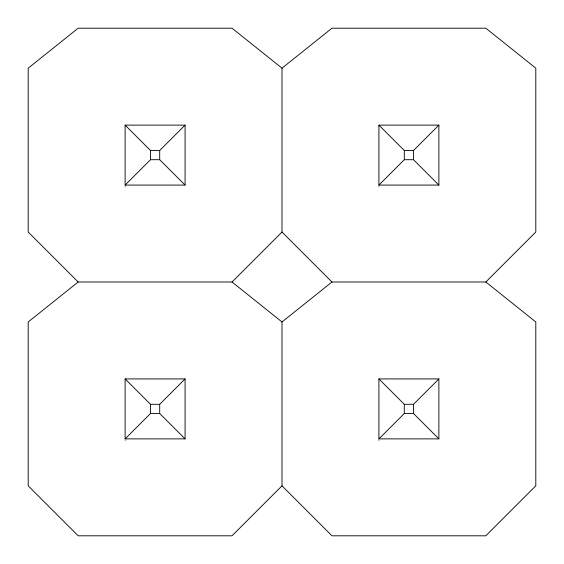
<?xml version="1.0" encoding="UTF-8"?>
<svg xmlns="http://www.w3.org/2000/svg" width="564" height="564" viewBox="0 0 564 564"><rect width="100%" height="100%" fill="white"/><g stroke="black" fill="none" stroke-linecap="round" stroke-linejoin="round"><path stroke-width="0.42" stroke-dasharray="2.82 2.11" d="M378.923 185.775L378.923 187.177M378.923 439.575L378.923 440.977M125.123 185.775L125.123 187.177M125.123 439.575L125.123 440.977"/><path stroke-width="0.85" d="M125.123 185.077L150.503 159.697L150.503 150.503L125.123 125.123L185.077 125.123L185.077 185.077L125.123 185.077L125.123 125.123M185.077 185.077L159.697 159.697L159.697 150.503L185.077 125.123M232.037 282L282 232.037L282 68.166L232.037 28.2L78.163 28.2L28.2 68.166L28.2 232.037L78.163 282L232.037 282L282 321.966L282 485.837L232.037 535.8L78.163 535.8L28.2 485.837L28.2 321.966L78.163 282M125.123 438.877L150.503 413.497L159.697 413.497L185.077 438.877L185.077 378.923L125.123 378.923L125.123 438.877L185.077 438.877M159.697 413.497L159.697 404.303L185.077 378.923M378.923 185.077L404.303 159.697L404.303 150.503L378.923 125.123L438.877 125.123L438.877 185.077L378.923 185.077L378.923 125.123M438.877 185.077L413.497 159.697L413.497 150.503L438.877 125.123M282 321.966L331.963 282L485.837 282L535.8 232.037L535.8 68.166L485.837 28.2L331.963 28.2L282 68.166M378.923 438.877L404.303 413.497L413.497 413.497L438.877 438.877L378.923 438.877L378.923 378.923L438.877 378.923L438.877 438.877M413.497 413.497L413.497 404.303L438.877 378.923M150.503 150.503L159.697 150.503M404.303 150.503L413.497 150.503M150.503 159.697L159.697 159.697M404.303 159.697L413.497 159.697M125.123 378.923L150.503 404.303L159.697 404.303M378.923 378.923L404.303 404.303L413.497 404.303M485.837 282L535.8 321.966L535.8 485.837L485.837 535.8L331.963 535.8L282 485.837M282 232.037L331.963 282M404.303 404.303L404.303 413.497M150.503 404.303L150.503 413.497"/></g></svg>
